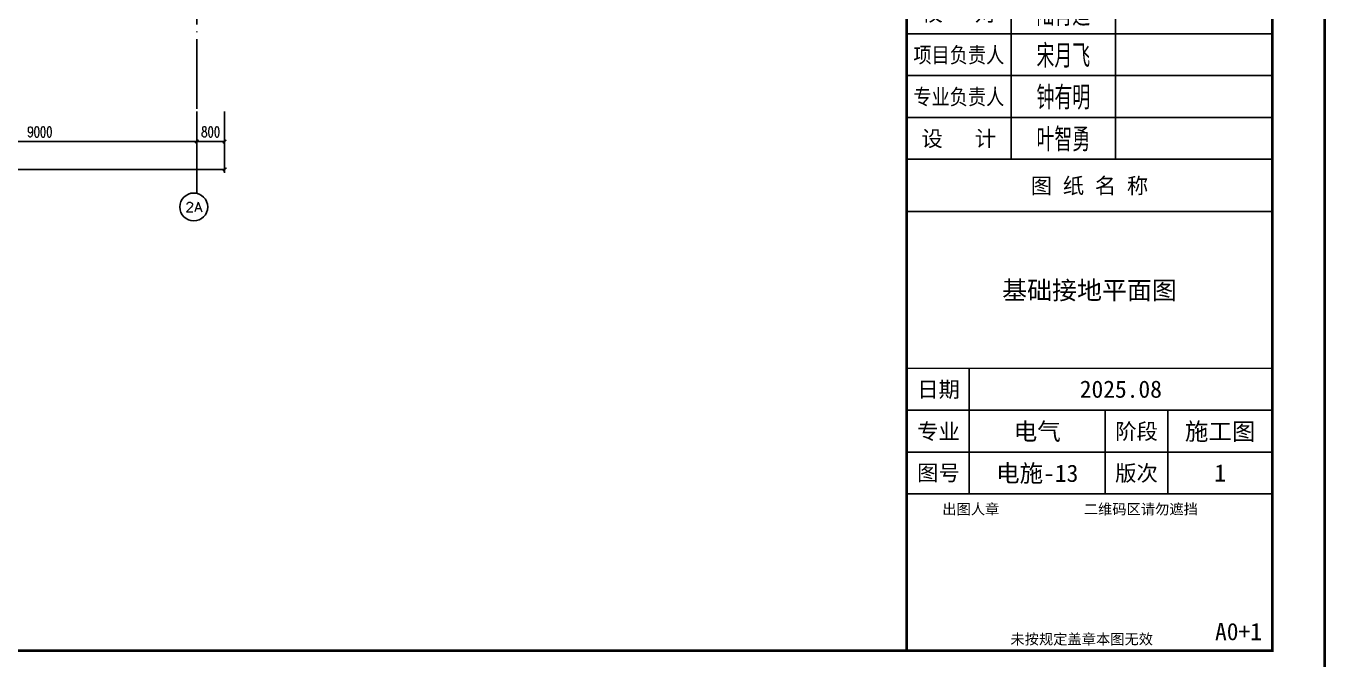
# Model space of a CAD drawing. Extents: x -1396510 to 1250330, y -1892470 to 1623980.
# Drawn here: x -133755 to -96447, y -1092698 to -1074506 of the extents above; entities that cross this region are included whole.
import ezdxf
from ezdxf.enums import TextEntityAlignment as Align

# ---------------------------------------------------------------- set-up
doc = ezdxf.new("R2010")
doc.units = 0
doc.header["$LTSCALE"] = 1000
doc.header["$MEASUREMENT"] = 0
doc.linetypes.add('DOTE', pattern=[2.42, 2, -0.2, 0.02, -0.2])
doc.layers.get('Defpoints').update_dxf_attribs({"color": 210})
for name, color, linetype in [('0-cxFrame', 155, 'Continuous'), ('A-AXIS-D', 1, 'Continuous'), ('A-AXIS-DOTE', 14, 'DOTE'), ('qianming', 155, 'Continuous')]:
    doc.layers.add(name, color=color, linetype=linetype)
doc.layers.add('0-cxText', color=131, linetype='Continuous', lineweight=25)
doc.layers.add('A-云线2', color=3, linetype='Continuous', plot=False)
doc.styles.add('_TCH_AXIS', font='COMPLEX', dxfattribs={"bigfont": 'GBCBIG'})
doc.styles.add('_TCH_DIM_T3', font='SIMPLEX', dxfattribs={"width": 0.705882, "bigfont": 'GBCBIG'})
doc.styles.add('BZHZ', font='bzxw', dxfattribs={"width": 0.8, "bigfont": 'bzhz'})
doc.styles.add('cx_biaoti', font='')
doc.styles.add('cx_tuming', font='simhei.ttf')
doc.styles.add('cx_tuqian1', font='')
doc.styles.add('黑体', font='simhei.ttf', dxfattribs={"height": 12})
doc.styles.get('cx_biaoti').set_extended_font_data('SimSun')
doc.styles.get('cx_tuqian1').set_extended_font_data('SimSun')
doc.dimstyles.new('_TCH_ARCH&&100', dxfattribs={"dimtxt": 297.5, "dimasz": 100, "dimexe": 100, "dimexo": 100, "dimgap": 126.25, "dimtad": 1, "dimdec": 0, "dimzin": 0, "dimdsep": 46, "dimtxsty": '_TCH_DIM_T3', "dimblk": 'ARCHTICK', "dimcen": 0.09, "dimclrt": 7, "dimazin": 2, "dimtfac": 1, "dimtdec": 0, "dimtix": 1, "dimtmove": 2, "dimatfit": 3, "dimfxl": 0, "dimtolj": 1, "dimtzin": 0, "dimarcsym": 0})

# ---------------------------------------------------------------- blocks, each defined once
blk = doc.blocks.new('_ArchTick')
at = {"color": 0, "linetype": 'ByBlock', "const_width": 0.4}
blk.add_lwpolyline([(-0.5, -0.5), (0.5, 0.5)], dxfattribs=at)
blk = doc.blocks.new('*D5763')
at = {"layer": 'A-AXIS-D', "color": 0, "lineweight": -2, "transparency": 16777216}
for p, q in [((147300, -86850), (147300, -87810)), ((156300, -86850), (156300, -87810)), ((147300, -87710), (156300, -87710))]:
    blk.add_line(p, q, dxfattribs=at)
at = {"layer": 'Defpoints', "color": 0, "transparency": 16777216}
for p in [(147300, -86750), (156300, -86750), (156300, -87710)]:
    blk.add_point(p, dxfattribs=at)
at = {"layer": 'A-AXIS-D', "color": 0, "lineweight": -2, "transparency": 16777216, "xscale": 100, "yscale": 100, "zscale": 100, "rotation": 180}
blk.add_blockref('_ArchTick', (147300, -87710), dxfattribs=at)
at = {"layer": 'A-AXIS-D', "color": 0, "lineweight": -2, "transparency": 16777216, "xscale": 100, "yscale": 100, "zscale": 100}
blk.add_blockref('_ArchTick', (156300, -87710), dxfattribs=at)
at = {"layer": 'A-AXIS-D', "color": 7, "transparency": 16777216, "insert": (151800, -87435), "char_height": 297.5, "attachment_point": 5, "style": '_TCH_DIM_T3'}
blk.add_mtext('\\A1;9000', dxfattribs=at)
blk = doc.blocks.new('*D5764')
at = {"layer": 'A-AXIS-D', "color": 0, "lineweight": -2, "transparency": 16777216}
for p, q in [((156300, -86850), (156300, -87810)), ((157100, -86850), (157100, -87810)), ((156300, -87710), (157100, -87710))]:
    blk.add_line(p, q, dxfattribs=at)
at = {"layer": 'Defpoints', "color": 0, "transparency": 16777216}
for p in [(156300, -86750), (157100, -86750), (157100, -87710)]:
    blk.add_point(p, dxfattribs=at)
at = {"layer": 'A-AXIS-D', "color": 0, "lineweight": -2, "transparency": 16777216, "xscale": 100, "yscale": 100, "zscale": 100, "rotation": 180}
blk.add_blockref('_ArchTick', (156300, -87710), dxfattribs=at)
at = {"layer": 'A-AXIS-D', "color": 0, "lineweight": -2, "transparency": 16777216, "xscale": 100, "yscale": 100, "zscale": 100}
blk.add_blockref('_ArchTick', (157100, -87710), dxfattribs=at)
at = {"layer": 'A-AXIS-D', "color": 7, "transparency": 16777216, "insert": (156700, -87435), "char_height": 297.5, "attachment_point": 5, "style": '_TCH_DIM_T3'}
blk.add_mtext('\\A1;800', dxfattribs=at)
blk = doc.blocks.new('*D5765')
at = {"layer": 'A-AXIS-D', "color": 0, "lineweight": -2, "transparency": 16777216}
for p, q in [((-900, -86950), (-900, -88610)), ((157100, -86950), (157100, -88610)), ((-900, -88510), (157100, -88510))]:
    blk.add_line(p, q, dxfattribs=at)
at = {"layer": 'Defpoints', "color": 0, "transparency": 16777216}
for p in [(-900, -86850), (157100, -86850), (157100, -88510)]:
    blk.add_point(p, dxfattribs=at)
at = {"layer": 'A-AXIS-D', "color": 0, "lineweight": -2, "transparency": 16777216, "xscale": 100, "yscale": 100, "zscale": 100, "rotation": 180}
blk.add_blockref('_ArchTick', (-900, -88510), dxfattribs=at)
at = {"layer": 'A-AXIS-D', "color": 0, "lineweight": -2, "transparency": 16777216, "xscale": 100, "yscale": 100, "zscale": 100}
blk.add_blockref('_ArchTick', (157100, -88510), dxfattribs=at)
at = {"layer": 'A-AXIS-D', "color": 7, "transparency": 16777216, "insert": (78100, -88235), "char_height": 297.5, "attachment_point": 5, "style": '_TCH_DIM_T3'}
blk.add_mtext('\\A1;158000', dxfattribs=at)
blk = doc.blocks.new('zjcx_lan_qianzi(Dragon)')
for p, q in [((-7000, 4800), (0, 4800)), ((-5000, 4800), (-5000, 0)), ((-3000, 4800), (-3000, 0)), ((-7000, 4000), (0, 4000)), ((-7000, 3200), (0, 3200)), ((-7000, 2400), (0, 2400)), ((-7000, 1600), (0, 1600)), ((-7000, 800), (0, 800))]:
    blk.add_line(p, q)
at = {"const_width": 30}
blk.add_lwpolyline([(-7000, 5600), (0, 5600)], dxfattribs=at)
blk.add_lwpolyline([(-7000, 5600), (0, 5600), (0, 0), (-7000, 0)], close=True, dxfattribs=at)
at = {"style": 'cx_biaoti'}
for s, p in [('签  字  栏', (-3500, 5200)), ('审   定', (-6000, 4400)), ('审   核', (-6000, 3600)), ('校   对', (-6000, 2800)), ('设   计', (-6000, 400))]:
    blk.add_text(s, height=300, dxfattribs=at).set_placement(p, align=Align.MIDDLE)
at = {"style": 'cx_biaoti', "width": 0.85}
for s, p in [('项目负责人', (-6000, 2000)), ('专业负责人', (-6000, 1200))]:
    blk.add_text(s, height=300, dxfattribs=at).set_placement(p, align=Align.MIDDLE)
blk = doc.blocks.new('T-签字(Dragon)')
at = {"layer": '0-cxFrame'}
blk.add_blockref('zjcx_lan_qianzi(Dragon)', (0, 0), dxfattribs=at)
at = {"layer": 'qianming', "style": 'BZHZ', "width": 0.8}
for s, p in [('杨永良', (-4000, 4400)), ('姚建中', (-4000, 3600)), ('陆肖迪', (-4000, 2800)), ('宋月飞', (-4000, 2000)), ('钟有明', (-4000, 1200)), ('叶智勇', (-4000, 400))]:
    blk.add_text(s, height=450, dxfattribs=at).set_placement(p, align=Align.MIDDLE)
blk = doc.blocks.new('zjcx_lan_tuming(Dragon)')
for p, q in [((-7000, 8400), (0, 8400)), ((-5800, 3000), (-5800, 5400)), ((-7000, 4600), (0, 4600)), ((-3200, 3000), (-3200, 4600)), ((-2000, 3000), (-2000, 4600)), ((-7000, 3800), (0, 3800))]:
    blk.add_line(p, q)
at = {"const_width": 30}
for points in [[(-7000, 9400), (0, 9400)], [(-7000, 5400), (0, 5400)], [(-7000, 3000), (0, 3000)], [(-7000, 0), (0, 0)]]:
    blk.add_lwpolyline(points, dxfattribs=at)
blk.add_lwpolyline([(-7000, 9400), (0, 9400), (0, 0), (-7000, 0)], close=True)
at = {"style": 'cx_biaoti'}
for s, p in [('图 纸 名 称', (-3500, 8900)), ('日期', (-6388, 5000)), ('专业', (-6388, 4200)), ('阶段', (-2600, 4200)), ('图号', (-6388, 3400)), ('版次', (-2600, 3400))]:
    blk.add_text(s, height=300, dxfattribs=at).set_placement(p, align=Align.MIDDLE)
for s, p in [('出图人章', (-6316, 2607)), ('二维码区请勿遮挡', (-3609, 2607)), ('未按规定盖章本图无效', (-5013, 120))]:
    blk.add_text(s, height=200, dxfattribs=at).set_placement(p)
blk = doc.blocks.new('T-图签(Dragon)')
blk.add_blockref('zjcx_lan_tuming(Dragon)', (0, 0))
at = {"color": 3, "style": 'cx_biaoti'}
for s, p in [('2025.08', (-2900, 5000)), ('电气', (-4500, 4200)), ('施工图', (-1000, 4200))]:
    blk.add_text(s, height=330, dxfattribs=at).set_placement(p, align=Align.MIDDLE)
blk = doc.blocks.new('zjcx_T0(Dragon)')
at = {"layer": '0-cxFrame', "const_width": 50}
blk.add_lwpolyline([(0, 82100), (-7000, 82100), (-7000, 0), (0, 0)], close=True, dxfattribs=at)
at = {"layer": '0-cxFrame'}
for name, p in [('T-签字(Dragon)', (0, 9400)), ('T-图签(Dragon)', (0, 0))]:
    blk.add_blockref(name, p, dxfattribs=at)
blk = doc.blocks.new('TK22.A0+1 L(Dragon)')
at = {"layer": '0-cxFrame', "color": 7, "const_width": 0.5}
blk.add_lwpolyline([(0, 0), (-1485, 0), (-1485, 841), (0, 841)], close=True, dxfattribs=at)
at = {"layer": '0-cxFrame', "const_width": 0.5}
for points in [[(-80, 10), (-1465, 10), (-1465, 831), (-80, 831)], [(-10, 10), (-80, 10), (-80, 831), (-10, 831)]]:
    blk.add_lwpolyline(points, close=True, dxfattribs=at)
at = {"layer": '0-cxFrame', "xscale": 0.01, "yscale": 0.01, "zscale": 0.01}
blk.add_blockref('zjcx_T0(Dragon)', (-10, 10), dxfattribs=at)
at = {"style": '黑体', "flags": 4}
blk.add_attdef('图幅', text='', height=3.3, dxfattribs=at).set_placement((-40, 3), align=Align.RIGHT)
at = {"layer": '0-cxText', "flags": 4}
for tag, height, style, p in [('建设单位', 3.5, 'cx_tuming', (-45, 240)), ('项目名称', 3.5, 'cx_tuming', (-45, 210)), ('子项名称', 3.5, 'cx_tuming', (-45, 180)), ('工程编号', 3.3, 'cx_tuqian1', (-35, 165)), ('图名1', 3.5, 'cx_tuming', (-45, 87)), ('图名2', 3.5, 'cx_tuming', (-45, 79)), ('图名3', 3.5, 'cx_tuming', (-45, 71)), ('出图日期', 3.3, 'cx_tuqian1', (-39, 60)), ('专业', 3.3, 'cx_tuqian1', (-55, 52)), ('图号', 3.3, 'cx_tuqian1', (-55, 44)), ('版次', 3.3, 'cx_tuqian1', (-20, 44))]:
    blk.add_attdef(tag, text='', height=height, dxfattribs=dict(at, style=style)).set_placement(p, align=Align.MIDDLE)
at = {"layer": 'Defpoints', "color": 6, "flags": 4}
for tag, height, style, p in [('tufu', 3.3, '黑体', (-12, 12)), ('dwfname', 4, 'cx_tuqian1', (-80, 3))]:
    blk.add_attdef(tag, text='', height=height, dxfattribs=dict(at, style=style)).set_placement(p, align=Align.RIGHT)
blk = doc.blocks.new('世赫2#厂房一层0821')
at = {"layer": 'A-AXIS-D'}
blk.add_circle((156215.1, -89588.9), 400, dxfattribs=at)
at = {"layer": 'A-AXIS-DOTE', "color": 8}
blk.add_line((156300, -89188.9), (156300, 6366.1), dxfattribs=at)
at = {"layer": 'A-AXIS-D', "color": 7, "style": '_TCH_AXIS'}
blk.add_text('2A', height=270.86, dxfattribs=at).set_placement((155970, -89724.3), (156460.2, -89724.3), align=Align.FIT)
at = {"layer": 'A-AXIS-D'}
for base, p1, p2, picture, middle in [((157100, -88510), (-900, -86850), (157100, -86850), '*D5765', (78100, -88235)), ((156300, -87710), (147300, -86750), (156300, -86750), '*D5763', (151800, -87435)), ((157100, -87710), (156300, -86750), (157100, -86750), '*D5764', (156700, -87435))]:
    dim = blk.add_linear_dim(base=base, p1=p1, p2=p2, angle=0, dimstyle='_TCH_ARCH&&100', dxfattribs=at)
    dim.commit()
    dim.dimension.update_dxf_attribs({"geometry": picture, "text_midpoint": middle, "dimtype": 161})

msp = doc.modelspace()

# ---------------------------------------------------------------- block references
at = {"layer": '0-cxFrame'}
ref = msp.add_blockref('TK22.A0+1 L(Dragon)', (-96485, -1093930), dxfattribs=dict(at, xscale=150, yscale=150, zscale=150))
ref.add_attrib('图名2', '基础接地平面图', dxfattribs={"layer": '0-cxText', "height": 525, "style": 'cx_tuming'}).set_placement((-103235, -1082080), align=Align.MIDDLE)
ref.add_attrib('图号', '电施-13', dxfattribs={"layer": '0-cxText', "height": 495, "style": 'cx_tuqian1'}).set_placement((-104735, -1087330), align=Align.MIDDLE)
ref.add_attrib('版次', '1', dxfattribs={"layer": '0-cxText', "height": 495, "style": 'cx_tuqian1'}).set_placement((-99485, -1087330), align=Align.MIDDLE)
ref.add_attrib('tufu', 'A0+1', dxfattribs={"layer": 'Defpoints', "color": 6, "height": 495, "style": '黑体'}).set_placement((-98285, -1092130), align=Align.RIGHT)
at = {"layer": 'A-云线2'}
msp.add_blockref('世赫2#厂房一层0821', (-285154.2, -990110), dxfattribs=at)

doc.saveas('drawing.dxf')
